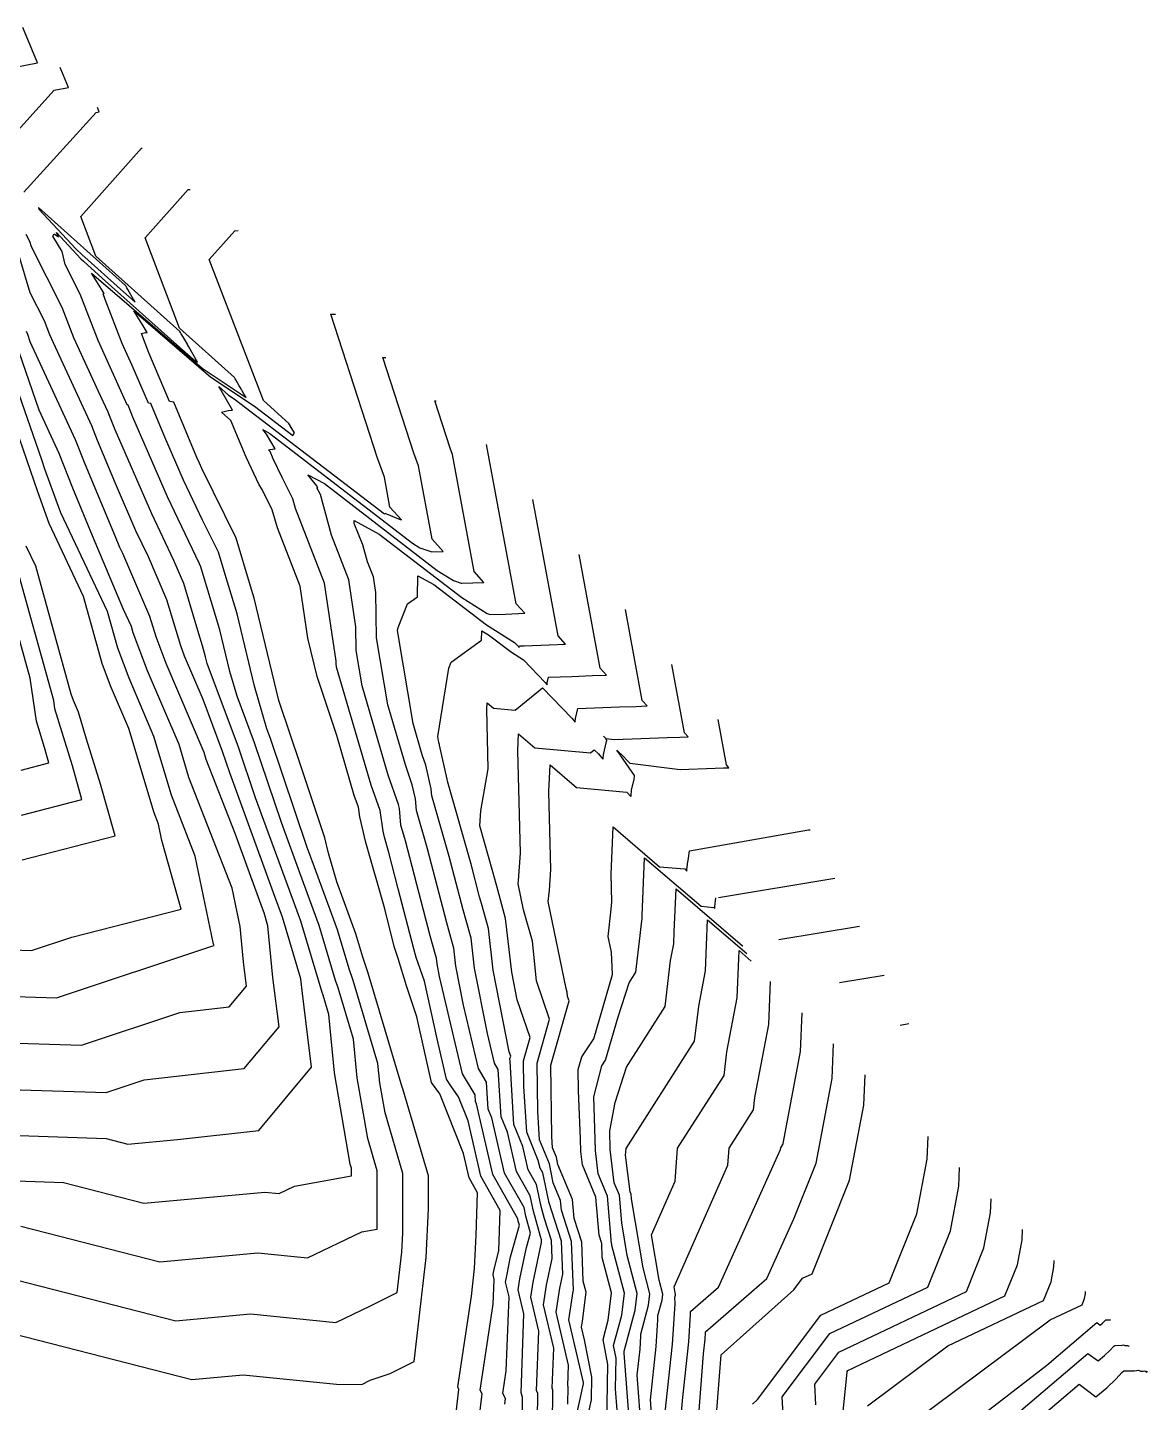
# Model space of a CAD drawing. Header units: millimetres. Extents: x 1157528 to 1158127, y 1280646 to 1281429.
# Drawn here: x 1158014.92 to 1158044.86, y 1280943.86 to 1280980.64 of the extents above; entities that cross this region are included whole.
import ezdxf

# ---------------------------------------------------------------- set-up
doc = ezdxf.new("R2010")
doc.units = ezdxf.units.MM
doc.layers.add('OCTUBRE', color=31, linetype='Continuous')

msp = doc.modelspace()

# ---------------------------------------------------------------- linework, layer by layer
at = {"layer": 'OCTUBRE', "flags": 128}
for points, elevation in [([(1158014.504, 1280979.562), (1158015.187, 1280979.692), (1158014.796, 1280980.641)], 407), ([(1158013.999, 1280977.162), (1158015.628, 1280978.965), (1158016.012, 1280979.038), (1158015.792, 1280979.572)], 407.5), ([(1158014.824, 1280976.235), (1158016.752, 1280978.368), (1158016.837, 1280978.384), (1158016.788, 1280978.503)], 408), ([(1158014.741, 1280948.576), (1158018.458, 1280947.623), (1158021.074, 1280947.861), (1158022.403, 1280947.729), (1158023.856, 1280948.425), (1158024.268, 1280948.497), (1158024.269, 1280950.057), (1158024.014, 1280950.922), (1158023.73, 1280952.543), (1158023.632, 1280953.582), (1158023.222, 1280954.956), (1158023.157, 1280955.147), (1158022.715, 1280956.621), (1158022.198, 1280958.028), (1158021.709, 1280959.372), (1158020.988, 1280961.507), (1158020.522, 1280962.753), (1158020.33, 1280963.414), (1158020.062, 1280964.528), (1158019.597, 1280966.06), (1158019.55, 1280966.216), (1158019.517, 1280966.292), (1158018.666, 1280968.084), (1158017.739, 1280970.219), (1158017.606, 1280970.54), (1158017.581, 1280970.544), (1158017.427, 1280970.903), (1158016.806, 1280972.264), (1158016.33, 1280973.508), (1158015.926, 1280974.299), (1158015.844, 1280974.65), (1158015.595, 1280975.06), (1158015.633, 1280975.119), (1158015.746, 1280975.042), (1158015.69, 1280975.155), (1158016.341, 1280974.453), (1158016.412, 1280974.389), (1158016.916, 1280973.938), (1158018.989, 1280972.079), (1158019.352, 1280971.767), (1158019.468, 1280971.689), (1158019.233, 1280972.097), (1158019.207, 1280972.142), (1158019.203, 1280972.149), (1158019.199, 1280972.155), (1158019.193, 1280972.167), (1158019.09, 1280972.345), (1158019.031, 1280972.448), (1158019.009, 1280972.486), (1158018.994, 1280972.511), (1158016.747, 1280974.527), (1158016.342, 1280975.583), (1158017.964, 1280977.41), (1158017.988, 1280977.411)], 408.5), ([(1158013.602, 1280947.404), (1158018.886, 1280946.049), (1158020.881, 1280946.23), (1158023.164, 1280946.004), (1158024.088, 1280946.447), (1158024.805, 1280946.806), (1158024.929, 1280947.883), (1158024.954, 1280948.387), (1158024.955, 1280949.989), (1158024.478, 1280951.605), (1158024.337, 1280952.41), (1158024.288, 1280952.926), (1158023.625, 1280955.152), (1158023.52, 1280955.461), (1158023.206, 1280956.508), (1158022.531, 1280958.346), (1158022.399, 1280958.707), (1158021.414, 1280961.624), (1158021.318, 1280961.881), (1158020.985, 1280963.024), (1158020.522, 1280964.953), (1158020.201, 1280966.012), (1158020.024, 1280966.604), (1158019.6, 1280967.464), (1158019.091, 1280968.536), (1158018.594, 1280969.68), (1158018.22, 1280970.581), (1158018.15, 1280970.593), (1158017.718, 1280971.603), (1158017.453, 1280972.185), (1158016.999, 1280973.369), (1158016.944, 1280973.517), (1158016.963, 1280973.522), (1158016.972, 1280973.523), (1158016.946, 1280973.566), (1158016.633, 1280974.071), (1158019.588, 1280971.527), (1158020.761, 1280970.742), (1158020.704, 1280970.841), (1158020.656, 1280970.925), (1158020.648, 1280970.939), (1158020.642, 1280970.951), (1158020.629, 1280970.973), (1158020.579, 1280971.058), (1158020.488, 1280971.217), (1158020.474, 1280971.241), (1158020.452, 1280971.279), (1158018.986, 1280972.594), (1158018.061, 1280975.011), (1158019.212, 1280976.307), (1158019.269, 1280976.31)], 409), ([(1158012.091, 1280949.881), (1158015.88, 1280949.749), (1158018.03, 1280949.197), (1158021.267, 1280949.491), (1158021.643, 1280949.454), (1158022.053, 1280949.651), (1158023.583, 1280949.92), (1158023.583, 1280950.126), (1158023.55, 1280950.24), (1158023.123, 1280952.677), (1158022.975, 1280954.239), (1158022.82, 1280954.76), (1158022.795, 1280954.832), (1158022.225, 1280956.734), (1158021.866, 1280957.71), (1158021.019, 1280960.036), (1158020.562, 1280961.39), (1158019.726, 1280963.626), (1158019.674, 1280963.804), (1158019.602, 1280964.103), (1158019.477, 1280964.515), (1158019.097, 1280965.771), (1158018.833, 1280966.385), (1158018.241, 1280967.633), (1158017.267, 1280969.876), (1158017.119, 1280970.232), (1158017.073, 1280970.352), (1158016.818, 1280970.901), (1158016.159, 1280972.344), (1158015.849, 1280973.153), (1158015.024, 1280974.771), (1158014.98, 1280974.918), (1158014.886, 1280975.101)], 408), ([(1158012.094, 1280951.094), (1158017.019, 1280950.921), (1158017.602, 1280950.771), (1158018.926, 1280950.892), (1158021.103, 1280951.137), (1158022.511, 1280952.828), (1158022.267, 1280954.805), (1158022.23, 1280955.193), (1158021.734, 1280956.847), (1158021.534, 1280957.392), (1158020.329, 1280960.701), (1158020.136, 1280961.273), (1158019.614, 1280962.668), (1158019.12, 1280963.823), (1158019.016, 1280964.099), (1158018.645, 1280965.327), (1158018.15, 1280966.479), (1158017.816, 1280967.181), (1158017.268, 1280968.445), (1158016.789, 1280969.594), (1158016.639, 1280969.984), (1158015.817, 1280971.757), (1158015.512, 1280972.424), (1158015.369, 1280972.798), (1158014.987, 1280973.546), (1158014.559, 1280974.98)], 407.5), ([(1158012.463, 1280946.232), (1158019.314, 1280944.474), (1158020.688, 1280944.599), (1158023.177, 1280944.353), (1158023.856, 1280944.344), (1158024.083, 1280944.462), (1158024.615, 1280944.637), (1158025.256, 1280944.959), (1158025.577, 1280947.738), (1158025.64, 1280949.04), (1158025.641, 1280949.92), (1158024.953, 1280952.25), (1158024.943, 1280952.277), (1158024.941, 1280952.279), (1158024.939, 1280952.291), (1158024.937, 1280952.297), (1158024.027, 1280955.348), (1158023.882, 1280955.776), (1158023.697, 1280956.395), (1158023.186, 1280957.785), (1158022.968, 1280958.554), (1158022.871, 1280958.965), (1158022.212, 1280960.946), (1158021.662, 1280962.561), (1158021.641, 1280962.635), (1158020.982, 1280965.378), (1158020.884, 1280965.7), (1158020.502, 1280966.983), (1158019.584, 1280968.844), (1158019.516, 1280968.987), (1158019.449, 1280969.14), (1158018.833, 1280970.623), (1158018.719, 1280970.641), (1158018.166, 1280971.936), (1158017.971, 1280972.455), (1158018.071, 1280972.48), (1158018.114, 1280972.484), (1158017.984, 1280972.707), (1158017.766, 1280973.058), (1158019.823, 1280971.287), (1158020.989, 1280970.508), (1158022.01, 1280969.726), (1158022.03, 1280969.758), (1158022.035, 1280969.766), (1158022.039, 1280969.772), (1158022.041, 1280969.778), (1158022.049, 1280969.789), (1158022.055, 1280969.796), (1158021.945, 1280969.986), (1158021.94, 1280969.996), (1158021.91, 1280970.047), (1158021.226, 1280970.661), (1158019.779, 1280974.438), (1158020.46, 1280975.205), (1158020.55, 1280975.209)], 409.5), ([(1158026.279, 1280942.745), (1158026.451, 1280944.213), (1158026.42, 1280944.278), (1158026.786, 1280946.707), (1158026.872, 1280947.449), (1158026.915, 1280948.34), (1158026.951, 1280949.469), (1158026.725, 1280949.87), (1158026.575, 1280950.519), (1158025.945, 1280952.115), (1158025.723, 1280952.423), (1158025.332, 1280954.181), (1158025.052, 1280955.003), (1158024.832, 1280955.741), (1158024.723, 1280956.062), (1158024.469, 1280957.066), (1158023.966, 1280958.841), (1158023.804, 1280959.529), (1158023.765, 1280959.784), (1158023.657, 1280960.1), (1158023.186, 1280961.703), (1158022.659, 1280963.284), (1158022.41, 1280964.305), (1158022.205, 1280965.695), (1158021.602, 1280967.257), (1158021.458, 1280967.741), (1158021.189, 1280968.287), (1158021.109, 1280968.407), (1158020.763, 1280969.144), (1158020.355, 1280970.126), (1158020.107, 1280970.353), (1158020.288, 1280970.396), (1158020.399, 1280970.407), (1158020.059, 1280970.989), (1158020.031, 1280971.034), (1158020.295, 1280970.807), (1158020.444, 1280970.707), (1158024.464, 1280967.629), (1158024.466, 1280967.631), (1158024.466, 1280967.632), (1158024.466, 1280967.632), (1158024.473, 1280967.652), (1158024.884, 1280967.484), (1158024.896, 1280967.479), (1158024.922, 1280967.469), (1158024.61, 1280967.813), (1158024.462, 1280968.613), (1158024.278, 1280969.117), (1158023.033, 1280972.97), (1158023.156, 1280972.969)], 410.5), ([(1158012.148, 1280952.306), (1158017.025, 1280952.152), (1158018.041, 1280952.491), (1158020.708, 1280952.791), (1158021.643, 1280953.914), (1158021.481, 1280955.227), (1158021.348, 1280956.613), (1158021.244, 1280956.96), (1158021.201, 1280957.075), (1158020.471, 1280959.081), (1158019.699, 1280961.059), (1158019.644, 1280961.245), (1158018.625, 1280963.626), (1158018.356, 1280964.341), (1158018.192, 1280964.882), (1158017.466, 1280966.572), (1158017.391, 1280966.73), (1158017.268, 1280967.014), (1158016.459, 1280968.957), (1158016.205, 1280969.615), (1158014.99, 1280972.237), (1158014.924, 1280972.427), (1158014.892, 1280972.509)], 407), ([(1158012.939, 1280953.526), (1158016.36, 1280953.417), (1158018.994, 1280954.297), (1158020.313, 1280954.445), (1158020.775, 1280955), (1158020.695, 1280955.65), (1158020.604, 1280956.593), (1158020.39, 1280957.618), (1158019.234, 1280960.583), (1158018.972, 1280961.462), (1158018.129, 1280963.429), (1158017.748, 1280964.445), (1158017.7, 1280964.616), (1158017.483, 1280965.074), (1158016.66, 1280967.045), (1158016.129, 1280968.32), (1158015.77, 1280969.247), (1158015.232, 1280970.409), (1158014.693, 1280971.959)], 406.5), ([(1158026.979, 1280943.28), (1158027.073, 1280944.089), (1158027.025, 1280944.191), (1158027.371, 1280946.49), (1158027.395, 1280947.148), (1158027.365, 1280947.276), (1158027.374, 1280947.334), (1158027.409, 1280947.502), (1158027.524, 1280947.921), (1158027.558, 1280948.998), (1158027.041, 1280949.913), (1158026.699, 1280951.394), (1158026.446, 1280952.034), (1158026.235, 1280952.327), (1158026.124, 1280952.514), (1158025.872, 1280953.585), (1158025.529, 1280955.127), (1158025.311, 1280955.764), (1158025.248, 1280955.992), (1158024.828, 1280957.6), (1158024.581, 1280958.577), (1158024.465, 1280958.984), (1158024.428, 1280959.142), (1158024.344, 1280959.692), (1158024.111, 1280960.372), (1158023.184, 1280963.533), (1158023.168, 1280963.626), (1158023.167, 1280963.689), (1158022.858, 1280965.778), (1158022.088, 1280967.777), (1158022.016, 1280968.036), (1158021.724, 1280968.606), (1158021.491, 1280969.102), (1158021.409, 1280969.3), (1158021.359, 1280969.346), (1158021.396, 1280969.355), (1158021.542, 1280969.368), (1158021.311, 1280969.763), (1158021.214, 1280969.885), (1158021.397, 1280969.785), (1158025.213, 1280966.85), (1158025.412, 1280966.724), (1158025.511, 1280966.689), (1158025.732, 1280966.611), (1158026.032, 1280966.622), (1158025.735, 1280966.951), (1158025.371, 1280968.916), (1158025.249, 1280969.251), (1158024.421, 1280971.812), (1158024.503, 1280971.811)], 411), ([(1158013.73, 1280954.745), (1158015.694, 1280954.683), (1158019.844, 1280956.068), (1158019.907, 1280956.084), (1158019.896, 1280956.124), (1158019.406, 1280958.473), (1158018.768, 1280960.107), (1158018.299, 1280961.678), (1158017.634, 1280963.232), (1158017.333, 1280964.035), (1158017.06, 1280965.019), (1158015.809, 1280967.657), (1158015.803, 1280967.673), (1158015.799, 1280967.683), (1158015.782, 1280967.726), (1158015.385, 1280968.829), (1158015.304, 1280969.072), (1158014.462, 1280971.49)], 406), ([(1158027.678, 1280943.816), (1158027.696, 1280943.964), (1158027.629, 1280944.104), (1158027.72, 1280944.71), (1158027.793, 1280946.689), (1158027.703, 1280947.076), (1158027.73, 1280947.25), (1158027.835, 1280947.755), (1158028.069, 1280948.607), (1158028.04, 1280948.715), (1158028.028, 1280948.77), (1158027.358, 1280949.956), (1158026.919, 1280951.854), (1158026.895, 1280951.912), (1158026.884, 1280952.092), (1158026.549, 1280952.656), (1158025.937, 1280955.252), (1158025.87, 1280955.591), (1158025.853, 1280955.745), (1158025.827, 1280955.838), (1158025.688, 1280956.34), (1158025.024, 1280958.882), (1158024.904, 1280959.303), (1158024.861, 1280959.746), (1158024.837, 1280959.854), (1158024.566, 1280960.645), (1158023.867, 1280963.028), (1158023.708, 1280963.973), (1158023.698, 1280964.606), (1158023.512, 1280965.862), (1158023.049, 1280967.063), (1158022.75, 1280968.145), (1158022.657, 1280968.327), (1158022.684, 1280968.329), (1158022.652, 1280968.384), (1158022.418, 1280968.679), (1158022.86, 1280968.439), (1158025.874, 1280966.12), (1158026.308, 1280965.846), (1158026.512, 1280965.774), (1158026.532, 1280965.775), (1158027.123, 1280965.797), (1158026.859, 1280966.088), (1158026.28, 1280969.219), (1158026.219, 1280969.385), (1158025.809, 1280970.654), (1158025.849, 1280970.654)], 411.5), ([(1158014.522, 1280955.965), (1158015.029, 1280955.949), (1158016.1, 1280956.306), (1158019.024, 1280957.061), (1158018.512, 1280958.892), (1158018.421, 1280959.328), (1158018.303, 1280959.632), (1158017.627, 1280961.894), (1158017.139, 1280963.035), (1158016.918, 1280963.624), (1158016.419, 1280965.423), (1158015.494, 1280967.375), (1158015.191, 1280968.218), (1158014.708, 1280969.651)], 405.5), ([(1158028.14, 1280943.157), (1158028.151, 1280944.007), (1158028.113, 1280944.115), (1158028.191, 1280946.231), (1158028.041, 1280946.875), (1158028.086, 1280947.166), (1158028.26, 1280948.009), (1158028.366, 1280948.393), (1158028.244, 1280948.846), (1158028.195, 1280949.077), (1158027.674, 1280949.999), (1158027.333, 1280951.474), (1158027.239, 1280951.706), (1158027.193, 1280952.43), (1158026.975, 1280952.798), (1158026.576, 1280954.491), (1158026.369, 1280955.536), (1158026.315, 1280956.011), (1158026.236, 1280956.296), (1158026.127, 1280956.688), (1158025.609, 1280958.675), (1158025.318, 1280959.696), (1158025.288, 1280960.009), (1158025.203, 1280960.384), (1158025.021, 1280960.917), (1158024.549, 1280962.524), (1158024.247, 1280964.319), (1158024.228, 1280965.524), (1158024.165, 1280965.946), (1158024.01, 1280966.349), (1158023.884, 1280966.806), (1158023.652, 1280967.375), (1158023.654, 1280967.455), (1158024.322, 1280967.092), (1158026.535, 1280965.39), (1158027.204, 1280964.968), (1158027.292, 1280964.937), (1158027.697, 1280964.952), (1158028.214, 1280964.971), (1158027.983, 1280965.226), (1158027.194, 1280969.49)], 412), ([(1158028.541, 1280942.723), (1158028.559, 1280944.099), (1158028.53, 1280944.18), (1158028.589, 1280945.773), (1158028.379, 1280946.675), (1158028.441, 1280947.083), (1158028.661, 1280948.141), (1158028.658, 1280948.214), (1158028.63, 1280948.301), (1158028.448, 1280948.977), (1158028.362, 1280949.385), (1158027.991, 1280950.042), (1158027.748, 1280951.093), (1158027.582, 1280951.5), (1158027.502, 1280952.768), (1158027.4, 1280952.939), (1158027.214, 1280953.729), (1158026.868, 1280955.481), (1158026.778, 1280956.277), (1158026.645, 1280956.754), (1158026.567, 1280957.036), (1158026.193, 1280958.468), (1158025.732, 1280960.089), (1158025.714, 1280960.273), (1158025.57, 1280960.913), (1158025.475, 1280961.189), (1158025.232, 1280962.02), (1158024.813, 1280964.507), (1158024.827, 1280964.593), (1158025.074, 1280965.221), (1158025.343, 1280965.415), (1158025.359, 1280965.977), (1158025.785, 1280965.745), (1158027.195, 1280964.661), (1158027.939, 1280964.191), (1158028.054, 1280964.071), (1158028.064, 1280964.06), (1158028.064, 1280964.062), (1158028.065, 1280964.07), (1158028.072, 1280964.099), (1158028.194, 1280964.104), (1158028.862, 1280964.128), (1158029.306, 1280964.145), (1158029.108, 1280964.364), (1158028.432, 1280968.018)], 412.5), ([(1158014.775, 1280958.374), (1158017.259, 1280959.015), (1158016.872, 1280960.397), (1158016.5, 1280961.601), (1158016.283, 1280962.327), (1158016.148, 1280962.642), (1158016.087, 1280962.804), (1158015.138, 1280966.231), (1158014.885, 1280966.765)], 404.5), ([(1158028.955, 1280943.267), (1158028.967, 1280944.191), (1158028.948, 1280944.246), (1158028.987, 1280945.314), (1158028.717, 1280946.475), (1158028.797, 1280946.999), (1158028.946, 1280947.717), (1158028.927, 1280948.197), (1158028.742, 1280948.774), (1158028.652, 1280949.108), (1158028.529, 1280949.692), (1158028.307, 1280950.085), (1158028.162, 1280950.712), (1158027.925, 1280951.295), (1158027.819, 1280952.979), (1158027.818, 1280953.056), (1158027.838, 1280953.125), (1158027.799, 1280953.239), (1158027.367, 1280955.425), (1158027.24, 1280956.542), (1158027.055, 1280957.211), (1158027.006, 1280957.385), (1158026.778, 1280958.261), (1158026.146, 1280960.482), (1158026.141, 1280960.536), (1158025.936, 1280961.443), (1158025.93, 1280961.461), (1158025.914, 1280961.515), (1158025.887, 1280961.678), (1158026.18, 1280963.502), (1158026.245, 1280963.667), (1158027.057, 1280964.256), (1158027.064, 1280964.499), (1158027.248, 1280964.399), (1158027.856, 1280963.931), (1158028.177, 1280963.729), (1158028.763, 1280963.116), (1158028.811, 1280963.062), (1158028.812, 1280963.071), (1158028.816, 1280963.112), (1158028.852, 1280963.262), (1158029.471, 1280963.285), (1158030.028, 1280963.305), (1158030.397, 1280963.319), (1158030.232, 1280963.501), (1158029.669, 1280966.545)], 413), ([(1158014.761, 1280959.575), (1158016.376, 1280959.992), (1158016.125, 1280960.89), (1158015.653, 1280962.414), (1158015.62, 1280962.636), (1158014.562, 1280966.455)], 404), ([(1158014.748, 1280960.776), (1158015.493, 1280960.969), (1158015.377, 1280961.384), (1158015.16, 1280962.087), (1158014.989, 1280963.234), (1158014.186, 1280966.131)], 403.5), ([(1158029.369, 1280943.812), (1158029.375, 1280944.283), (1158029.365, 1280944.311), (1158029.385, 1280944.856), (1158029.055, 1280946.274), (1158029.153, 1280946.915), (1158029.231, 1280947.292), (1158029.196, 1280948.18), (1158028.86, 1280949.229), (1158028.859, 1280949.236), (1158028.854, 1280949.248), (1158028.847, 1280949.282), (1158028.696, 1280950), (1158028.623, 1280950.127), (1158028.576, 1280950.332), (1158028.269, 1280951.089), (1158028.191, 1280952.312), (1158028.183, 1280952.998), (1158028.358, 1280953.62), (1158028.011, 1280954.635), (1158027.866, 1280955.37), (1158027.702, 1280956.808), (1158027.464, 1280957.669), (1158027.446, 1280957.733), (1158027.362, 1280958.054), (1158027.013, 1280959.283), (1158027.041, 1280959.689), (1158027.239, 1280960.814), (1158027.197, 1280962.404), (1158027.204, 1280962.58), (1158027.377, 1280962.432), (1158027.957, 1280962.379), (1158028.691, 1280962.977), (1158029.472, 1280962.162), (1158029.558, 1280962.063), (1158029.559, 1280962.081), (1158029.567, 1280962.154), (1158029.632, 1280962.425), (1158030.748, 1280962.466), (1158031.193, 1280962.482), (1158031.488, 1280962.493), (1158031.356, 1280962.639), (1158030.906, 1280965.072)], 413.5), ([(1158029.356, 1280942.413), (1158029.782, 1280944.357), (1158029.783, 1280944.375), (1158029.782, 1280944.376), (1158029.783, 1280944.397), (1158029.393, 1280946.074), (1158029.508, 1280946.831), (1158029.516, 1280946.867), (1158029.465, 1280948.163), (1158029.195, 1280949.007), (1158029.173, 1280949.265), (1158028.977, 1280949.736), (1158028.872, 1280950.242), (1158028.612, 1280950.883), (1158028.564, 1280951.645), (1158028.548, 1280952.941), (1158028.878, 1280954.114), (1158028.528, 1280955.137), (1158028.417, 1280956.197), (1158028.181, 1280957.043), (1158028.038, 1280957.736), (1158028.049, 1280957.825), (1158028.101, 1280958.554), (1158028.028, 1280961.302), (1158028.047, 1280961.751), (1158028.487, 1280961.372), (1158029.967, 1280961.238), (1158030.071, 1280961.322), (1158030.181, 1280961.208), (1158030.305, 1280961.065), (1158030.307, 1280961.091), (1158030.317, 1280961.197), (1158030.401, 1280961.543), (1158030.401, 1280961.544), (1158030.406, 1280961.565), (1158030.407, 1280961.575), (1158030.41, 1280961.579), (1158030.378, 1280961.624), (1158030.321, 1280961.686), (1158030.382, 1280961.624), (1158030.616, 1280961.595), (1158032.025, 1280961.647), (1158032.358, 1280961.659), (1158032.579, 1280961.667), (1158032.481, 1280961.776), (1158032.143, 1280963.599)], 414), ([(1158029.692, 1280942.566), (1158029.996, 1280943.932), (1158030.006, 1280944.541), (1158029.81, 1280945.534), (1158029.731, 1280945.873), (1158029.756, 1280946.037), (1158029.852, 1280946.814), (1158029.775, 1280947.106), (1158029.735, 1280948.146), (1158029.53, 1280948.784), (1158029.487, 1280949.293), (1158029.099, 1280950.225), (1158029.058, 1280950.424), (1158028.955, 1280950.677), (1158028.936, 1280950.978), (1158028.914, 1280952.883), (1158029.398, 1280954.609), (1158029.359, 1280954.722), (1158029.347, 1280954.838), (1158029.321, 1280954.932), (1158028.84, 1280957.266), (1158028.874, 1280957.568), (1158028.914, 1280958.12), (1158028.859, 1280960.199), (1158028.889, 1280960.922), (1158029.598, 1280960.312), (1158030.944, 1280960.191), (1158031.052, 1280960.067), (1158031.055, 1280960.1), (1158031.068, 1280960.239), (1158031.131, 1280960.499), (1158031.131, 1280960.503), (1158031.135, 1280960.518), (1158031.148, 1280960.628), (1158031.149, 1280960.63), (1158030.782, 1280961.155), (1158030.769, 1280961.174), (1158030.677, 1280961.311), (1158030.697, 1280961.29), (1158030.766, 1280961.22), (1158030.778, 1280961.208), (1158031.022, 1280960.96), (1158032.365, 1280960.793), (1158033.302, 1280960.828), (1158033.524, 1280960.836), (1158033.671, 1280960.841), (1158033.605, 1280960.914), (1158033.381, 1280962.126)], 414.5), ([(1158030.41, 1280943.278), (1158030.438, 1280944.879), (1158030.306, 1280945.548), (1158030.445, 1280946.06), (1158030.536, 1280946.795), (1158030.287, 1280947.742), (1158030.273, 1280948.112), (1158030.2, 1280948.339), (1158030.115, 1280949.351), (1158029.754, 1280950.218), (1158029.709, 1280950.578), (1158029.702, 1280950.915), (1158029.651, 1280952.209), (1158029.644, 1280952.768), (1158029.738, 1280953.104), (1158030.056, 1280953.593), (1158030.556, 1280955.305), (1158030.529, 1280955.909), (1158030.442, 1280956.327), (1158030.526, 1280957.053), (1158030.54, 1280957.25), (1158030.52, 1280957.994), (1158030.574, 1280959.263), (1158031.818, 1280958.193), (1158032.492, 1280958.132), (1158032.546, 1280958.07), (1158032.55, 1280958.12), (1158032.57, 1280958.324), (1158032.591, 1280958.409), (1158032.591, 1280958.42), (1158032.592, 1280958.425), (1158032.615, 1280958.619), (1158035.8, 1280959.175), (1158035.847, 1280959.183)], 415.5), ([(1158030.728, 1280943.086), (1158030.64, 1280944.23), (1158030.654, 1280945.048), (1158030.587, 1280945.39), (1158030.805, 1280946.194), (1158030.878, 1280946.786), (1158030.543, 1280948.06), (1158030.542, 1280948.095), (1158030.535, 1280948.116), (1158030.429, 1280949.38), (1158030.18, 1280949.976), (1158030.101, 1280950.603), (1158030.089, 1280951.19), (1158030.056, 1280952.034), (1158030.273, 1280952.864), (1158030.373, 1280953.019), (1158030.712, 1280954.18), (1158031.001, 1280955.088), (1158031.183, 1280955.374), (1158031.296, 1280956.351), (1158031.338, 1280956.672), (1158031.352, 1280956.795), (1158031.353, 1280956.816), (1158031.351, 1280956.892), (1158031.416, 1280958.434), (1158032.929, 1280957.134), (1158033.266, 1280957.103), (1158033.293, 1280957.072), (1158033.298, 1280957.129), (1158033.32, 1280957.36)], 416), ([(1158033.389, 1280957.371), (1158036.506, 1280957.886)], 416), ([(1158031.032, 1280943.082), (1158030.869, 1280945.181), (1158030.87, 1280945.217), (1158030.867, 1280945.232), (1158031.164, 1280946.327), (1158031.22, 1280946.777), (1158030.952, 1280947.795), (1158030.805, 1280948.668), (1158030.743, 1280949.408), (1158030.607, 1280949.735), (1158030.494, 1280950.629), (1158030.484, 1280951.125), (1158030.634, 1280951.882), (1158030.936, 1280952.83), (1158031.97, 1280954.452), (1158032.112, 1280955.683), (1158032.196, 1280956.128), (1158032.21, 1280956.45), (1158032.258, 1280957.605), (1158034.039, 1280956.074), (1158034.04, 1280956.074), (1158034.04, 1280956.074), (1158034.04, 1280956.074)], 416.5), ([(1158031.336, 1280943.077), (1158031.218, 1280944.595), (1158031.295, 1280945.288), (1158031.316, 1280945.637), (1158031.315, 1280945.693), (1158031.524, 1280946.461), (1158031.561, 1280946.768), (1158031.379, 1280947.462), (1158031.067, 1280949.31), (1158031.057, 1280949.437), (1158031.033, 1280949.493), (1158030.91, 1280950.475), (1158030.923, 1280950.654), (1158032.756, 1280953.53), (1158032.864, 1280954.46), (1158033.043, 1280955.409), (1158033.072, 1280956.093), (1158033.101, 1280956.776), (1158034.154, 1280955.871)], 417), ([(1158037.165, 1280956.589), (1158035.008, 1280956.233)], 416.5), ([(1158031.64, 1280943.072), (1158031.573, 1280943.935), (1158031.731, 1280945.355), (1158031.774, 1280946.068), (1158031.772, 1280946.184), (1158031.883, 1280946.595), (1158031.903, 1280946.759), (1158031.806, 1280947.13), (1158031.601, 1280948.343), (1158032.238, 1280949.78), (1158032.301, 1280950.66), (1158033.543, 1280952.607), (1158033.616, 1280953.238), (1158033.89, 1280954.689), (1158033.934, 1280955.737), (1158033.943, 1280955.947), (1158034.267, 1280955.668)], 417.5), ([(1158031.928, 1280943.275), (1158032.166, 1280945.421), (1158032.231, 1280946.499), (1158032.228, 1280946.675), (1158032.243, 1280946.728), (1158032.245, 1280946.749), (1158032.233, 1280946.797), (1158032.206, 1280946.954), (1158033.646, 1280950.206), (1158033.679, 1280950.666), (1158034.329, 1280951.685), (1158034.368, 1280952.015), (1158034.737, 1280953.969), (1158034.785, 1280955.118)], 418), ([(1158036.628, 1280955.094), (1158037.824, 1280955.292)], 417), ([(1158032.369, 1280943.158), (1158032.427, 1280943.918), (1158032.602, 1280945.488), (1158032.645, 1280946.212), (1158032.642, 1280946.291), (1158033.396, 1280946.948), (1158034.894, 1280950.268), (1158035.055, 1280950.631), (1158035.058, 1280950.672), (1158035.116, 1280950.763), (1158035.119, 1280950.793), (1158035.584, 1280953.249), (1158035.628, 1280954.288)], 418.5), ([(1158038.247, 1280953.956), (1158038.483, 1280953.995)], 417.5), ([(1158032.849, 1280943.293), (1158032.994, 1280945.163), (1158033.037, 1280945.554), (1158033.048, 1280945.735), (1158033.047, 1280945.754), (1158034.688, 1280947.182), (1158035.406, 1280948.774), (1158036.002, 1280950.264), (1158036.431, 1280952.53), (1158036.47, 1280953.459)], 419), ([(1158033.329, 1280943.428), (1158033.462, 1280945.136), (1158035.41, 1280946.873), (1158035.643, 1280947.184), (1158035.896, 1280947.304), (1158036.9, 1280949.811), (1158037.278, 1280951.81), (1158037.312, 1280952.63)], 419.5), ([(1158034.299, 1280943.818), (1158034.437, 1280943.941), (1158036.128, 1280946.197), (1158037.958, 1280947.066), (1158038.694, 1280948.905), (1158038.972, 1280950.37), (1158038.997, 1280950.972)], 420.5), ([(1158035.148, 1280943.071), (1158035.099, 1280944.008), (1158036.37, 1280945.703), (1158038.99, 1280946.947), (1158039.592, 1280948.451), (1158039.819, 1280949.65), (1158039.839, 1280950.143)], 421), ([(1158035.996, 1280943.802), (1158035.967, 1280944.349), (1158036.612, 1280945.209), (1158040.021, 1280946.829), (1158040.489, 1280947.998), (1158040.665, 1280948.931), (1158040.682, 1280949.313)], 421.5), ([(1158036.601, 1280942.397), (1158036.836, 1280944.675), (1158036.835, 1280944.691), (1158036.854, 1280944.716), (1158041.052, 1280946.71), (1158041.386, 1280947.545), (1158041.512, 1280948.211), (1158041.524, 1280948.484)], 422), ([(1158037.374, 1280943.774), (1158039.521, 1280945.374), (1158042.083, 1280946.591), (1158042.284, 1280947.092), (1158042.359, 1280947.491), (1158042.366, 1280947.655)], 422.5), ([(1158037.903, 1280942.818), (1158042.263, 1280946.068), (1158043.114, 1280946.472), (1158043.181, 1280946.639), (1158043.206, 1280946.771), (1158043.209, 1280946.826)], 423), ([(1158038.422, 1280941.964), (1158042.171, 1280944.861), (1158043.509, 1280945.999), (1158043.599, 1280945.932), (1158043.658, 1280945.979), (1158043.708, 1280946.028), (1158043.739, 1280946.062), (1158043.749, 1280946.07), (1158043.805, 1280946.072), (1158043.807, 1280946.071), (1158043.827, 1280946.075), (1158043.838, 1280946.069), (1158043.852, 1280946.069), (1158043.862, 1280946.071), (1158043.873, 1280946.064), (1158043.876, 1280946.07)], 423.5), ([(1158039.267, 1280941.768), (1158043.271, 1280945.174), (1158043.542, 1280944.973), (1158043.717, 1280945.115), (1158043.869, 1280945.26), (1158043.959, 1280945.364), (1158043.992, 1280945.387), (1158044.157, 1280945.392), (1158044.162, 1280945.388), (1158044.223, 1280945.4), (1158044.258, 1280945.383), (1158044.298, 1280945.383), (1158044.328, 1280945.389), (1158044.361, 1280945.37), (1158044.369, 1280945.386)], 424), ([(1158039.401, 1280941.26), (1158043.033, 1280944.35), (1158043.484, 1280944.015), (1158043.776, 1280944.25), (1158044.029, 1280944.492), (1158044.179, 1280944.665), (1158044.234, 1280944.704), (1158044.508, 1280944.712), (1158044.518, 1280944.706), (1158044.62, 1280944.726), (1158044.677, 1280944.698), (1158044.745, 1280944.698), (1158044.794, 1280944.708), (1158044.848, 1280944.675), (1158044.862, 1280944.702)], 424.5)]:
    msp.add_lwpolyline(points, dxfattribs=dict(at, elevation=elevation))
at = {"layer": 'OCTUBRE', "elevation": 408, "flags": 128}
msp.add_lwpolyline([(1158017.758, 1280973.358), (1158017.758, 1280973.359), (1158017.757, 1280973.36), (1158017.757, 1280973.361), (1158017.601, 1280973.632), (1158017.573, 1280973.679), (1158017.544, 1280973.731), (1158017.536, 1280973.743), (1158015.21, 1280975.83), (1158015.219, 1280975.785), (1158016.218, 1280974.708), (1158016.375, 1280974.568), (1158017.484, 1280973.574), (1158017.795, 1280973.294), (1158017.761, 1280973.353), (1158017.758, 1280973.358)], close=True, dxfattribs=at)

doc.saveas('drawing.dxf')
